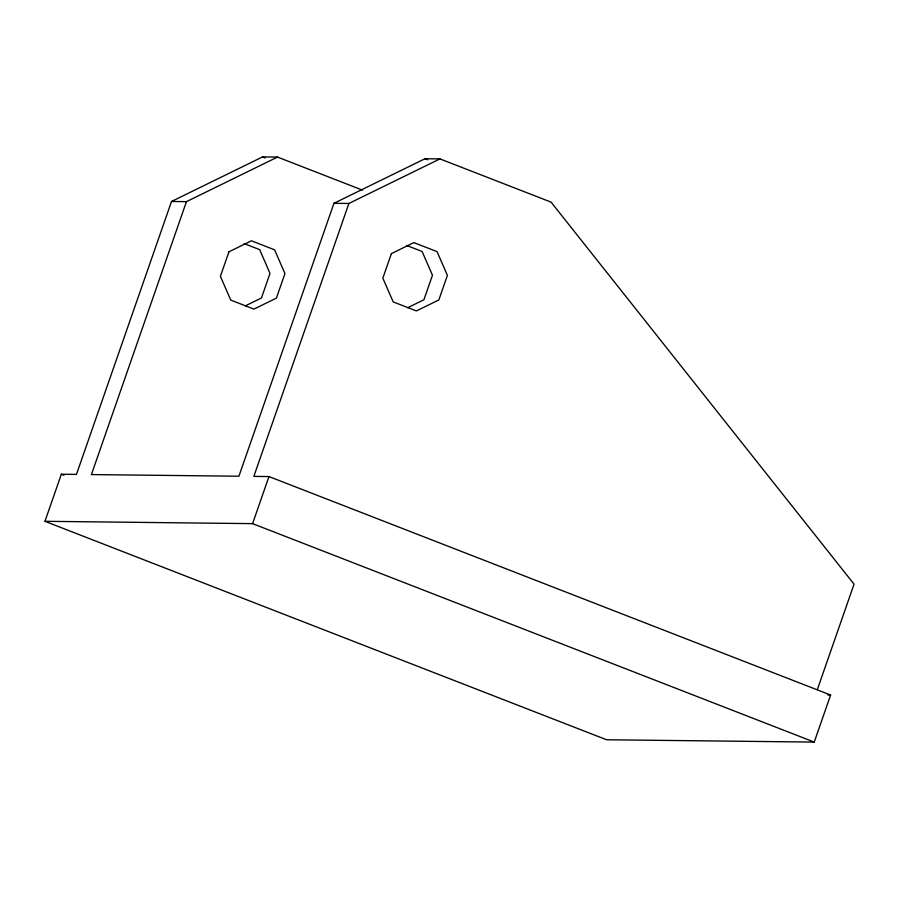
<?xml version="1.0" encoding="UTF-8"?>
<svg xmlns="http://www.w3.org/2000/svg" width="899" height="899" viewBox="0 0 899 899"><rect width="100%" height="100%" fill="white"/><g stroke="black" fill="none" stroke-linecap="round" stroke-linejoin="round"><path stroke-width="1.35" d="M817.337 689.589L854.05 584.159L551.065 202.118L439.948 158.898L348.891 203.466L253.844 476.391L268.97 476.56L830.62 695.028L814.236 742.091L606.6 739.765L44.95 521.308L61.346 474.234L76.46 474.402L171.507 201.477L262.564 156.909L277.499 157.078L362.477 190.127M277.499 157.078L186.453 201.646L91.406 474.571L238.909 476.223L333.956 203.298L425.002 158.73L439.948 158.898M44.95 521.308L252.585 523.634L268.97 476.56M245.247 305.896L261.463 297.962L270.015 273.397L259.665 249.652L244.202 243.629M407.697 307.716L423.912 299.772L432.464 275.218L422.103 251.473L406.64 245.449M171.507 201.477L186.453 201.646M333.956 203.298L348.891 203.466M827.878 694.994L830.62 695.028M425.002 158.73L427.621 159.741M262.564 156.909L265.171 157.921M252.585 523.634L814.236 742.091M61.346 474.234L63.953 475.256M228.953 251.787L220.401 276.341L230.751 300.086L253.945 309.11L276.398 298.12L284.949 273.566L274.6 249.821L251.405 240.797L228.953 251.787M391.402 253.597L382.85 278.162L393.2 301.907L416.394 310.93L438.847 299.94L447.399 275.386L437.049 251.63L413.855 242.618L391.402 253.597"/></g></svg>
